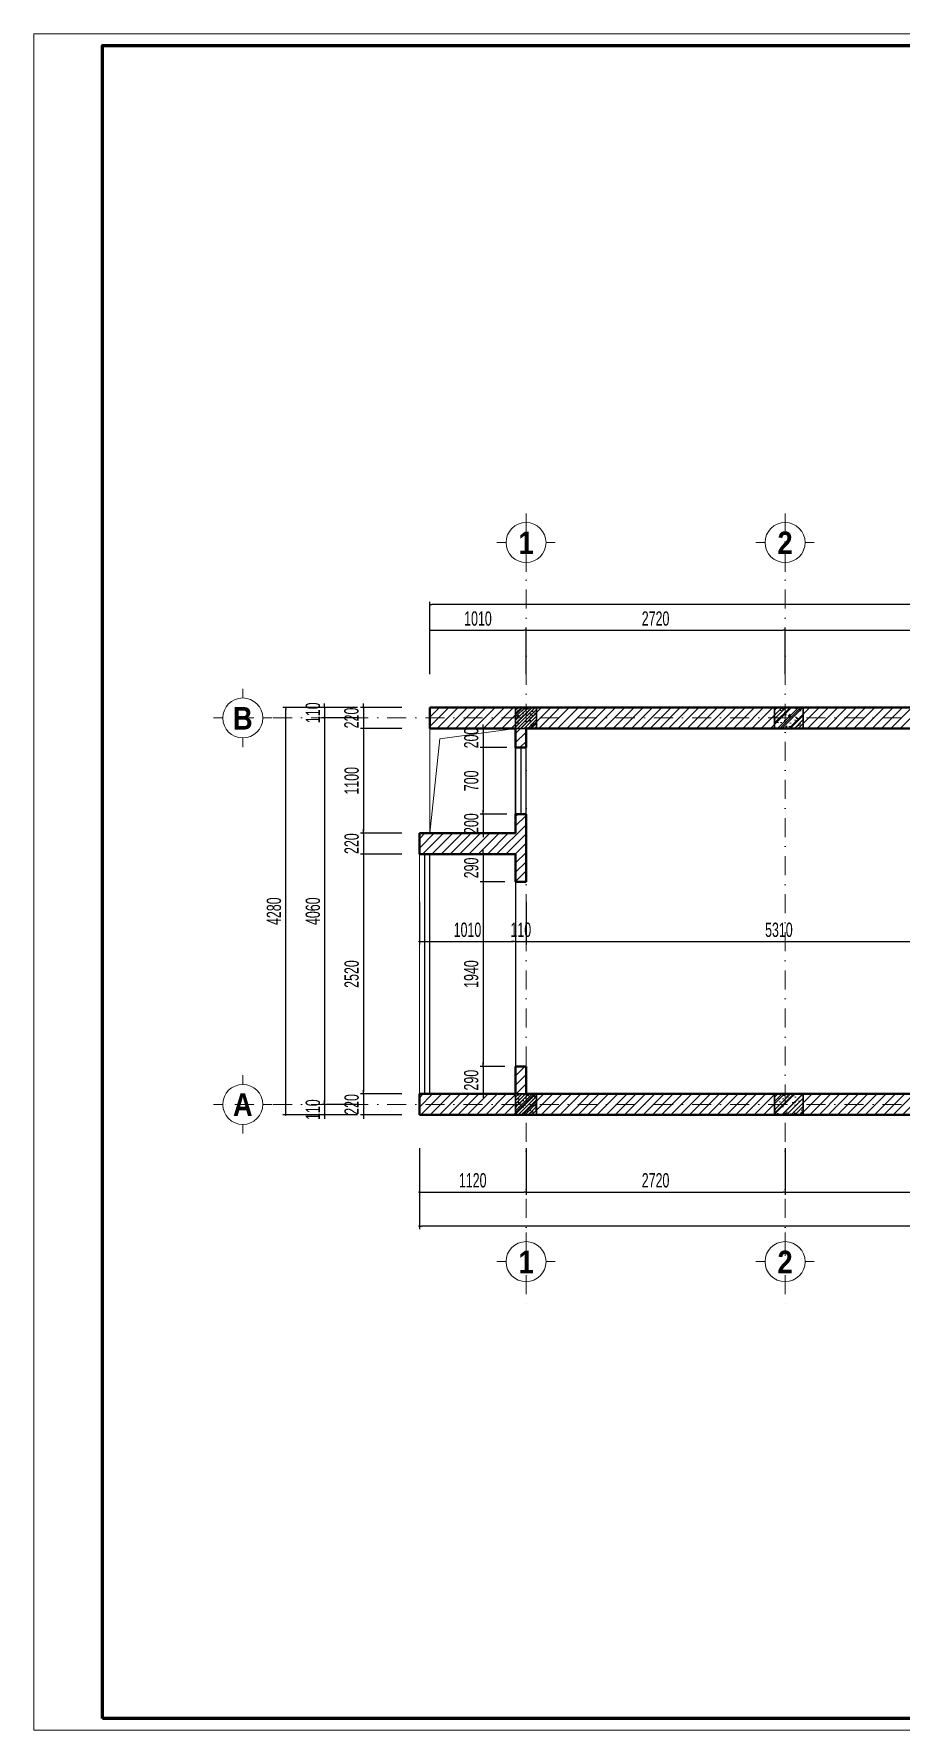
# Model space of a CAD drawing. Header units: millimetres. Extents: x 2565303 to 2664360, y -865723 to -262051.
# Drawn here: x 2630314 to 2639419, y -513649 to -495829 of the extents above; entities that cross this region are included whole.
import ezdxf
from ezdxf.enums import TextEntityAlignment as Align

# ---------------------------------------------------------------- set-up
doc = ezdxf.new("R2010")
doc.units = ezdxf.units.MM
doc.header["$LTSCALE"] = 10
doc.header["$MEASUREMENT"] = 0
doc.linetypes.add('DASHDOT', pattern=[1, 0.5, -0.25, 0, -0.25])
doc.layers.get('0').update_dxf_attribs({"linetype": 'CONTINUOUS'})
doc.layers.get('DEFPOINTS').update_dxf_attribs({"color": 10, "linetype": 'CONTINUOUS'})
for name, color, linetype in [('- Hach vl', 9, 'CONTINUOUS'), ('Khungten_LCDI', 7, 'CONTINUOUS'), ('M3', 3, 'CONTINUOUS')]:
    doc.layers.add(name, color=color, linetype=linetype)
for name, color, linetype, lineweight in [('- Nội Thất', 83, 'CONTINUOUS', 25), ('-thay1', 7, 'CONTINUOUS', 18), ('-Tường', 4, 'CONTINUOUS', 35), ('LC Dim', 8, 'CONTINUOUS', 13), ('LC Hatch', 252, 'CONTINUOUS', 5), ('LC ISO', 153, 'CONTINUOUS', 13), ('LC Net dam 1', 30, 'CONTINUOUS', 30), ('LC Net dam2', 6, 'CONTINUOUS', 40), ('LC Net manh', 250, 'CONTINUOUS', 5), ('LC Net truc', 134, 'DASHDOT', 5), ('LC Text1', 20, 'CONTINUOUS', 13)]:
    doc.layers.add(name, color=color, linetype=linetype, lineweight=lineweight)
doc.styles.add('HOATBIF', font='hoatbif.shx', dxfattribs={"width": 0.65})
doc.styles.add('Khungten', font='', dxfattribs={"width": 0.9, "height": 5000})
doc.styles.add('LC 1', font='')
doc.styles.add('Title', font='', dxfattribs={"width": 0.8})
doc.styles.get('Khungten').set_extended_font_data('.VnAvantH')
doc.styles.get('LC 1').set_extended_font_data('.VnAvantH', bold=True)
doc.styles.get('Title').set_extended_font_data('.VnBlackH')
doc.dimstyles.new('1-100 (1-60)', dxfattribs={"dimscale": 60, "dimtxt": 2.5, "dimasz": 0.35, "dimexe": 0.5, "dimexo": 0, "dimgap": 0.8, "dimtad": 1, "dimdec": 0, "dimzin": 0, "dimdsep": 46, "dimtxsty": 'HOATBIF', "dimblk1": 'DOT', "dimblk2": 'DOT', "dimsah": 1, "dimcen": -1, "dimdle": 1, "dimclrd": 256, "dimclre": 256, "dimclrt": 4, "dimadec": 3, "dimazin": 2, "dimtfac": 0.333333, "dimtdec": 0, "dimtix": 1, "dimtmove": 2, "dimatfit": 3, "dimldrblk": 'DOT', "dimfxl": 1, "dimtvp": 0.833333, "dimtolj": 1, "dimtzin": 0, "dimarcsym": 0})

# ---------------------------------------------------------------- blocks, each defined once
blk = doc.blocks.new('DOT')
at = {"layer": 'M3', "color": 0, "linetype": 'ByBlock'}
blk.add_line((-0.5, 0), (-1, 0), dxfattribs=at)
at = {"layer": 'M3', "color": 0, "linetype": 'ByBlock', "const_width": 0.5}
blk.add_lwpolyline([(-0.25, 0, 1), (0.25, 0, 1)], format="xyb", close=True, dxfattribs=at)
blk = doc.blocks.new('*D366')
at = {"layer": 'DEFPOINTS', "color": 0, "transparency": 16777216}
for p in [(2635481, -502095), (2634471, -502555), (2635481, -502555)]:
    blk.add_point(p, dxfattribs=at)
at = {"layer": 'LC Dim', "lineweight": -2, "transparency": 16777216}
for p, q in [((2634471, -502555), (2634471, -502065)), ((2634492, -502095), (2635460, -502095)), ((2635481, -502555), (2635481, -502065))]:
    blk.add_line(p, q, dxfattribs=at)
at = {"layer": 'LC Dim', "lineweight": -2, "transparency": 16777216, "xscale": 21, "yscale": 21, "zscale": 21, "rotation": 180}
blk.add_blockref('DOT', (2634471, -502095), dxfattribs=at)
at = {"layer": 'LC Dim', "lineweight": -2, "transparency": 16777216, "xscale": 21, "yscale": 21, "zscale": 21}
blk.add_blockref('DOT', (2635481, -502095), dxfattribs=at)
at = {"layer": 'LC Dim', "color": 4, "transparency": 16777216, "insert": (2634976, -501972), "char_height": 150, "attachment_point": 5, "style": 'HOATBIF'}
blk.add_mtext('\\A1;1010', dxfattribs=at)
blk = doc.blocks.new('*D367')
at = {"layer": 'DEFPOINTS', "color": 0, "transparency": 16777216}
for p in [(2638201, -502095), (2635481, -502555), (2638201, -502555)]:
    blk.add_point(p, dxfattribs=at)
at = {"layer": 'LC Dim', "lineweight": -2, "transparency": 16777216}
for p, q in [((2635481, -502555), (2635481, -502065)), ((2635502, -502095), (2638180, -502095)), ((2638201, -502555), (2638201, -502065))]:
    blk.add_line(p, q, dxfattribs=at)
at = {"layer": 'LC Dim', "lineweight": -2, "transparency": 16777216, "xscale": 21, "yscale": 21, "zscale": 21, "rotation": 180}
blk.add_blockref('DOT', (2635481, -502095), dxfattribs=at)
at = {"layer": 'LC Dim', "lineweight": -2, "transparency": 16777216, "xscale": 21, "yscale": 21, "zscale": 21}
blk.add_blockref('DOT', (2638201, -502095), dxfattribs=at)
at = {"layer": 'LC Dim', "color": 4, "transparency": 16777216, "insert": (2636841, -501972), "char_height": 150, "attachment_point": 5, "style": 'HOATBIF'}
blk.add_mtext('\\A1;2720', dxfattribs=at)
blk = doc.blocks.new('*D368')
at = {"layer": 'DEFPOINTS', "color": 0, "transparency": 16777216}
for p in [(2642401, -502095), (2638201, -502555), (2642401, -502555)]:
    blk.add_point(p, dxfattribs=at)
at = {"layer": 'LC Dim', "lineweight": -2, "transparency": 16777216}
for p, q in [((2638201, -502555), (2638201, -502065)), ((2638222, -502095), (2642380, -502095)), ((2642401, -502555), (2642401, -502065))]:
    blk.add_line(p, q, dxfattribs=at)
at = {"layer": 'LC Dim', "lineweight": -2, "transparency": 16777216, "xscale": 21, "yscale": 21, "zscale": 21, "rotation": 180}
blk.add_blockref('DOT', (2638201, -502095), dxfattribs=at)
at = {"layer": 'LC Dim', "lineweight": -2, "transparency": 16777216, "xscale": 21, "yscale": 21, "zscale": 21}
blk.add_blockref('DOT', (2642401, -502095), dxfattribs=at)
at = {"layer": 'LC Dim', "color": 4, "transparency": 16777216, "insert": (2640301, -501972), "char_height": 150, "attachment_point": 5, "style": 'HOATBIF'}
blk.add_mtext('\\A1;4200', dxfattribs=at)
blk = doc.blocks.new('*D372')
at = {"layer": 'DEFPOINTS', "color": 0, "transparency": 16777216}
for p in [(2634471, -501825), (2634471, -502555), (2649371, -502555)]:
    blk.add_point(p, dxfattribs=at)
at = {"layer": 'LC Dim', "lineweight": -2, "transparency": 16777216}
for p, q in [((2634471, -502555), (2634471, -501795)), ((2649371, -502555), (2649371, -501795)), ((2649350, -501825), (2634492, -501825))]:
    blk.add_line(p, q, dxfattribs=at)
at = {"layer": 'LC Dim', "lineweight": -2, "transparency": 16777216, "xscale": 21, "yscale": 21, "zscale": 21, "rotation": 180}
blk.add_blockref('DOT', (2634471, -501825), dxfattribs=at)
at = {"layer": 'LC Dim', "lineweight": -2, "transparency": 16777216, "xscale": 21, "yscale": 21, "zscale": 21}
blk.add_blockref('DOT', (2649371, -501825), dxfattribs=at)
at = {"layer": 'LC Dim', "color": 4, "transparency": 16777216, "insert": (2642291, -501702), "char_height": 150, "attachment_point": 5, "style": 'HOATBIF'}
blk.add_mtext('\\A1;14900', dxfattribs=at)
blk = doc.blocks.new('*D373')
at = {"layer": 'DEFPOINTS', "color": 0, "transparency": 16777216}
for p in [(2634361, -507537), (2635481, -507537), (2635481, -507997)]:
    blk.add_point(p, dxfattribs=at)
at = {"layer": 'LC Dim', "lineweight": -2, "transparency": 16777216}
for p, q in [((2634361, -507537), (2634361, -508027)), ((2635481, -507537), (2635481, -508027)), ((2634382, -507997), (2635460, -507997))]:
    blk.add_line(p, q, dxfattribs=at)
at = {"layer": 'LC Dim', "lineweight": -2, "transparency": 16777216, "xscale": 21, "yscale": 21, "zscale": 21, "rotation": 180}
blk.add_blockref('DOT', (2634361, -507997), dxfattribs=at)
at = {"layer": 'LC Dim', "lineweight": -2, "transparency": 16777216, "xscale": 21, "yscale": 21, "zscale": 21}
blk.add_blockref('DOT', (2635481, -507997), dxfattribs=at)
at = {"layer": 'LC Dim', "color": 4, "transparency": 16777216, "insert": (2634921, -507874), "char_height": 150, "attachment_point": 5, "style": 'HOATBIF'}
blk.add_mtext('\\A1;1120', dxfattribs=at)
blk = doc.blocks.new('*D374')
at = {"layer": 'DEFPOINTS', "color": 0, "transparency": 16777216}
for p in [(2635481, -507537), (2638201, -507537), (2638201, -507997)]:
    blk.add_point(p, dxfattribs=at)
at = {"layer": 'LC Dim', "lineweight": -2, "transparency": 16777216}
for p, q in [((2635481, -507537), (2635481, -508027)), ((2638201, -507537), (2638201, -508027)), ((2635502, -507997), (2638180, -507997))]:
    blk.add_line(p, q, dxfattribs=at)
at = {"layer": 'LC Dim', "lineweight": -2, "transparency": 16777216, "xscale": 21, "yscale": 21, "zscale": 21, "rotation": 180}
blk.add_blockref('DOT', (2635481, -507997), dxfattribs=at)
at = {"layer": 'LC Dim', "lineweight": -2, "transparency": 16777216, "xscale": 21, "yscale": 21, "zscale": 21}
blk.add_blockref('DOT', (2638201, -507997), dxfattribs=at)
at = {"layer": 'LC Dim', "color": 4, "transparency": 16777216, "insert": (2636841, -507874), "char_height": 150, "attachment_point": 5, "style": 'HOATBIF'}
blk.add_mtext('\\A1;2720', dxfattribs=at)
blk = doc.blocks.new('*D375')
at = {"layer": 'DEFPOINTS', "color": 0, "transparency": 16777216}
for p in [(2638201, -507537), (2642401, -507537), (2642401, -507997)]:
    blk.add_point(p, dxfattribs=at)
at = {"layer": 'LC Dim', "lineweight": -2, "transparency": 16777216}
for p, q in [((2638201, -507537), (2638201, -508027)), ((2642401, -507537), (2642401, -508027)), ((2638222, -507997), (2642380, -507997))]:
    blk.add_line(p, q, dxfattribs=at)
at = {"layer": 'LC Dim', "lineweight": -2, "transparency": 16777216, "xscale": 21, "yscale": 21, "zscale": 21, "rotation": 180}
blk.add_blockref('DOT', (2638201, -507997), dxfattribs=at)
at = {"layer": 'LC Dim', "lineweight": -2, "transparency": 16777216, "xscale": 21, "yscale": 21, "zscale": 21}
blk.add_blockref('DOT', (2642401, -507997), dxfattribs=at)
at = {"layer": 'LC Dim', "color": 4, "transparency": 16777216, "insert": (2640301, -507874), "char_height": 150, "attachment_point": 5, "style": 'HOATBIF'}
blk.add_mtext('\\A1;4200', dxfattribs=at)
blk = doc.blocks.new('*D379')
at = {"layer": 'DEFPOINTS', "color": 0, "transparency": 16777216}
for p in [(2634361, -507537), (2649371, -507537), (2634361, -508355)]:
    blk.add_point(p, dxfattribs=at)
at = {"layer": 'LC Dim', "lineweight": -2, "transparency": 16777216}
for p, q in [((2634361, -507537), (2634361, -508385)), ((2649371, -507537), (2649371, -508385)), ((2649350, -508355), (2634382, -508355))]:
    blk.add_line(p, q, dxfattribs=at)
at = {"layer": 'LC Dim', "lineweight": -2, "transparency": 16777216, "xscale": 21, "yscale": 21, "zscale": 21, "rotation": 180}
blk.add_blockref('DOT', (2634361, -508355), dxfattribs=at)
at = {"layer": 'LC Dim', "lineweight": -2, "transparency": 16777216, "xscale": 21, "yscale": 21, "zscale": 21}
blk.add_blockref('DOT', (2649371, -508355), dxfattribs=at)
at = {"layer": 'LC Dim', "color": 4, "transparency": 16777216, "insert": (2642291, -508226), "char_height": 150, "attachment_point": 5, "style": 'HOATBIF'}
blk.add_mtext('\\A1;15010', dxfattribs=at)
blk = doc.blocks.new('*D380')
at = {"layer": 'DEFPOINTS', "color": 0, "transparency": 16777216}
for p in [(2633366, -503016), (2633711, -502906), (2633711, -503016)]:
    blk.add_point(p, dxfattribs=at)
at = {"layer": 'LC Dim', "lineweight": -2, "transparency": 16777216}
for p, q in [((2633366, -502885), (2633366, -502864)), ((2633711, -502906), (2633336, -502906)), ((2633711, -503016), (2633336, -503016)), ((2633366, -502906), (2633366, -503016)), ((2633366, -503037), (2633366, -503058))]:
    blk.add_line(p, q, dxfattribs=at)
at = {"layer": 'LC Dim', "lineweight": -2, "transparency": 16777216, "xscale": 21, "yscale": 21, "zscale": 21}
for p, rotation in [((2633366, -502906), 270), ((2633366, -503016), 90)]:
    blk.add_blockref('DOT', p, dxfattribs=dict(at, rotation=rotation))
at = {"layer": 'LC Dim', "color": 4, "transparency": 16777216, "insert": (2633243, -502961), "char_height": 150, "attachment_point": 5, "rotation": 90, "style": 'HOATBIF'}
blk.add_mtext('\\A1;110', dxfattribs=at)
blk = doc.blocks.new('*D381')
at = {"layer": 'DEFPOINTS', "color": 0, "transparency": 16777216}
for p in [(2633711, -503016), (2633366, -507076), (2633711, -507076)]:
    blk.add_point(p, dxfattribs=at)
at = {"layer": 'LC Dim', "lineweight": -2, "transparency": 16777216}
for p, q in [((2633711, -503016), (2633336, -503016)), ((2633366, -503037), (2633366, -507055)), ((2633711, -507076), (2633336, -507076))]:
    blk.add_line(p, q, dxfattribs=at)
at = {"layer": 'LC Dim', "lineweight": -2, "transparency": 16777216, "xscale": 21, "yscale": 21, "zscale": 21}
for p, rotation in [((2633366, -503016), 90), ((2633366, -507076), 270)]:
    blk.add_blockref('DOT', p, dxfattribs=dict(at, rotation=rotation))
at = {"layer": 'LC Dim', "color": 4, "transparency": 16777216, "insert": (2633243, -505046), "char_height": 150, "attachment_point": 5, "rotation": 90, "style": 'HOATBIF'}
blk.add_mtext('\\A1;4060', dxfattribs=at)
blk = doc.blocks.new('*D382')
at = {"layer": 'DEFPOINTS', "color": 0, "transparency": 16777216}
for p in [(2633711, -507076), (2633366, -507186), (2633711, -507186)]:
    blk.add_point(p, dxfattribs=at)
at = {"layer": 'LC Dim', "lineweight": -2, "transparency": 16777216}
for p, q in [((2633711, -507076), (2633336, -507076)), ((2633366, -507055), (2633366, -507034)), ((2633366, -507076), (2633366, -507186)), ((2633711, -507186), (2633336, -507186)), ((2633366, -507207), (2633366, -507228))]:
    blk.add_line(p, q, dxfattribs=at)
at = {"layer": 'LC Dim', "lineweight": -2, "transparency": 16777216, "xscale": 21, "yscale": 21, "zscale": 21}
for p, rotation in [((2633366, -507076), 270), ((2633366, -507186), 90)]:
    blk.add_blockref('DOT', p, dxfattribs=dict(at, rotation=rotation))
at = {"layer": 'LC Dim', "color": 4, "transparency": 16777216, "insert": (2633243, -507131), "char_height": 150, "attachment_point": 5, "rotation": 90, "style": 'HOATBIF'}
blk.add_mtext('\\A1;110', dxfattribs=at)
blk = doc.blocks.new('*D383')
at = {"layer": 'DEFPOINTS', "color": 0, "transparency": 16777216}
for p in [(2632957, -502906), (2633711, -502906), (2633711, -507186)]:
    blk.add_point(p, dxfattribs=at)
at = {"layer": 'LC Dim', "lineweight": -2, "transparency": 16777216}
for p, q in [((2633711, -502906), (2632927, -502906)), ((2632957, -507165), (2632957, -502927)), ((2633711, -507186), (2632927, -507186))]:
    blk.add_line(p, q, dxfattribs=at)
at = {"layer": 'LC Dim', "lineweight": -2, "transparency": 16777216, "xscale": 21, "yscale": 21, "zscale": 21}
for p, rotation in [((2632957, -502906), 90), ((2632957, -507186), 270)]:
    blk.add_blockref('DOT', p, dxfattribs=dict(at, rotation=rotation))
at = {"layer": 'LC Dim', "color": 4, "transparency": 16777216, "insert": (2632834, -505046), "char_height": 150, "attachment_point": 5, "rotation": 90, "style": 'HOATBIF'}
blk.add_mtext('\\A1;4280', dxfattribs=at)
blk = doc.blocks.new('lcdi fix')
at = {"layer": 'DEFPOINTS', "lineweight": 0}
blk.add_lwpolyline([(-1200, -14850), (-1200, 14850), (40800, 14850), (40800, -14850)], close=True, dxfattribs=at)
at = {"layer": 'Khungten_LCDI', "color": 5, "lineweight": 60}
blk.add_lwpolyline([(0, -14650), (0, 14650), (40600, 14650), (40600, -14650)], close=True, dxfattribs=at)
at = {"color": 7, "style": 'Khungten', "width": 0.8}
for tag, p in [('REVISION', (39499, -10746)), ('NGAYHT', (39546, -11609))]:
    blk.add_attdef(tag, text='', height=200, dxfattribs=at).set_placement(p, align=Align.CENTER)
at = {"layer": 'LC Text1', "style": 'Title', "width": 1.485915}
for tag, p, p2 in [('TENBANVE1', (36913, -8886), (40339, -8886)), ('TENBANVE2', (36913, -9562), (40339, -9562))]:
    blk.add_attdef(tag, text='', height=250, dxfattribs=at).set_placement(p, p2, align=Align.FIT)
at = {"layer": 'LC Text1', "style": 'Title', "width": 0.7}
blk.add_attdef('SOBANVE', text='', height=250, dxfattribs=at).set_placement((39562, -13896), align=Align.CENTER)
blk = doc.blocks.new('gfs')
at = {"layer": '- Hach vl', "ltscale": 0.2}
h = blk.add_hatch(dxfattribs=at)
h.set_pattern_fill('ANSI31', color=256, scale=200, style=0)
h.set_pattern_definition([(45, (3894016.553, -231657.651), (-17.67766953, 17.67766953), [])])
h.paths.add_polyline_path([(2119996, -313176), (2119887, -313176), (2119887, -313286), (2119996, -313286)])
h.paths.add_polyline_path([(2119887, -313176), (2119777, -313176), (2119777, -313286), (2119887, -313286)])
h.paths.add_polyline_path([(2119887, -313066), (2119777, -313066), (2119777, -313176), (2119887, -313176)])
h.paths.add_polyline_path([(2119996, -313066), (2119887, -313066), (2119887, -313176), (2119996, -313176)])
h = blk.add_hatch(dxfattribs=at)
h.set_pattern_fill('AR-CONC', color=256, scale=20, style=0)
h.set_pattern_definition([(50, (3894016.55, -231657.65), (143.4520365, -12.550427), [15, -165]), (355, (3894016.55, -231657.65), (-27.750267, 150.438427), [12, -132]), (100.4514, (3894028.51, -231658.7), (115.701876, 137.887908), [12.748038, -140.228422]), (46.1842, (3894016.55, -231617.65), (213.44821, -33.103803), [22.5, -247.5]), (96.6356, (3894034.34, -231620.4), (186.93254, 194.823574), [19.122058, -210.3426]), (351.1842, (3894016.55, -231617.65), (186.93239, 194.82372), [18, -198]), (21, (3894036.55, -231627.65), (119.3814104, -80.523778), [15, -165]), (326, (3894036.55, -231627.65), (48.663066, 145.030009), [12, -132]), (71.4514, (3894046.5, -231634.36), (168.044526, 64.506099), [12.748038, -140.228422]), (37.5, (3894016.553, -231657.65), (2.431971, 66.5787708), [0, -130.4, 0, -134, 0, -132.5]), (7.5, (3894016.55, -231657.65), (52.6139075, 78.8823424), [0, -76.4, 0, -127.4, 0, -50.5]), (327.5, (3893971.953, -231657.65), (106.7644872, -4.5109743), [0, -50, 0, -156, 0, -207]), (317.5, (3893951.95, -231657.65), (116.637234, 20.0209965), [0, -65, 0, -103.6, 0, -147])])
h.paths.add_polyline_path([(2119996, -313176), (2119887, -313176), (2119887, -313286), (2119996, -313286)])
h.paths.add_polyline_path([(2119887, -313176), (2119777, -313176), (2119777, -313286), (2119887, -313286)])
h.paths.add_polyline_path([(2119887, -313066), (2119777, -313066), (2119777, -313176), (2119887, -313176)])
h.paths.add_polyline_path([(2119996, -313066), (2119887, -313066), (2119887, -313176), (2119996, -313176)])
at = {"layer": 'LC Net dam 1'}
blk.add_lwpolyline([(2119777, -313066), (2119997, -313066), (2119997, -313286), (2119777, -313286)], close=True, dxfattribs=at)
blk = doc.blocks.new('c22x30')
at = {"layer": 'LC Hatch'}
h = blk.add_hatch(dxfattribs=at)
h.set_pattern_fill('BTCT', color=256, scale=25)
h.set_pattern_definition([(50, (-619188.45, -138015.9), (179.315046, -15.688034), [18.75, -206.25]), (355, (-619188.45, -138015.9), (-34.687833, 188.048033), [15, -165]), (100.4514, (-619173.5, -138017.21), (144.627345, 172.359886), [15.93505, -175.28553]), (46.1842, (-619188.45, -137965.9), (266.81026, -41.37975), [28.125, -309.375]), (96.6356, (-619166.22, -137969.35), (233.66568, 243.52947), [23.90257, -262.92825]), (351.1842, (-619188.45, -137965.9), (233.66549, 243.52965), [22.5, -247.5]), (21, (-619163.45, -137978.4), (149.226763, -100.654723), [18.75, -206.25]), (326, (-619163.45, -137978.4), (60.828833, 181.28751), [15, -165]), (71.4514, (-619151.02, -137986.79), (210.055657, 80.632624), [15.93505, -175.28553]), (37.5, (-619188.45, -138015.9), (3.039964, 83.2234635), [0, -163, 0, -167.5, 0, -165.625]), (7.5, (-619188.45, -138015.9), (65.767384, 98.602928), [0, -95.5, 0, -159.25, 0, -63.125]), (327.5, (-619244.2, -138015.9), (133.455609, -5.638718), [0, -62.5, 0, -195, 0, -258.75]), (317.5, (-619269.2, -138015.9), (145.796542, 25.026246), [0, -81.25, 0, -129.5, 0, -183.75]), (45, (-619188.45, -138015.9), (-66.291261, 66.291261), []), (45, (-619144.26, -138015.9), (-66.291261, 66.291261), [])])
h.paths.add_polyline_path([(0, 0), (0, -220), (300, -220), (300, 0)])
at = {"layer": 'LC Net dam 1'}
blk.add_lwpolyline([(0, 0), (300, 0), (300, -220), (0, -220)], close=True, dxfattribs=at)
blk = doc.blocks.new('he cot')
at = {"layer": '-Tường'}
for p in [(551956, -92941), (565736, -92941), (551956, -97001), (565736, -97001)]:
    blk.add_blockref('gfs', p, dxfattribs=at)
at = {"layer": 'LC Net dam 1'}
for p in [(2674453, -406007), (2678573, -406007), (2681173, -406007), (2674453, -410067), (2678573, -410067), (2681173, -410067)]:
    blk.add_blockref('c22x30', p, dxfattribs=at)
blk = doc.blocks.new('*D442')
at = {"layer": 'DEFPOINTS', "color": 0, "transparency": 16777216}
for p in [(2634177, -502906), (2633773, -503126), (2634177, -503126)]:
    blk.add_point(p, dxfattribs=at)
at = {"layer": 'LC Dim', "lineweight": -2, "transparency": 16777216}
for p, q in [((2633773, -502885), (2633773, -502864)), ((2634177, -502906), (2633743, -502906)), ((2633773, -502906), (2633773, -503126)), ((2634177, -503126), (2633743, -503126)), ((2633773, -503147), (2633773, -503168))]:
    blk.add_line(p, q, dxfattribs=at)
at = {"layer": 'LC Dim', "lineweight": -2, "transparency": 16777216, "xscale": 21, "yscale": 21, "zscale": 21}
for p, rotation in [((2633773, -502906), 270), ((2633773, -503126), 90)]:
    blk.add_blockref('DOT', p, dxfattribs=dict(at, rotation=rotation))
at = {"layer": 'LC Dim', "color": 4, "transparency": 16777216, "insert": (2633648, -503016), "char_height": 150, "attachment_point": 5, "rotation": 90, "style": 'HOATBIF'}
blk.add_mtext('\\A1;220', dxfattribs=at)
blk = doc.blocks.new('*D443')
at = {"layer": 'DEFPOINTS', "color": 0, "transparency": 16777216}
for p in [(2634177, -503126), (2633773, -504226), (2634177, -504226)]:
    blk.add_point(p, dxfattribs=at)
at = {"layer": 'LC Dim', "lineweight": -2, "transparency": 16777216}
for p, q in [((2634177, -503126), (2633743, -503126)), ((2633773, -503147), (2633773, -504205)), ((2634177, -504226), (2633743, -504226))]:
    blk.add_line(p, q, dxfattribs=at)
at = {"layer": 'LC Dim', "lineweight": -2, "transparency": 16777216, "xscale": 21, "yscale": 21, "zscale": 21}
for p, rotation in [((2633773, -503126), 90), ((2633773, -504226), 270)]:
    blk.add_blockref('DOT', p, dxfattribs=dict(at, rotation=rotation))
at = {"layer": 'LC Dim', "color": 4, "transparency": 16777216, "insert": (2633650, -503676), "char_height": 150, "attachment_point": 5, "rotation": 90, "style": 'HOATBIF'}
blk.add_mtext('\\A1;1100', dxfattribs=at)
blk = doc.blocks.new('*D444')
at = {"layer": 'DEFPOINTS', "color": 0, "transparency": 16777216}
for p in [(2634177, -504226), (2633773, -504446), (2634177, -504446)]:
    blk.add_point(p, dxfattribs=at)
at = {"layer": 'LC Dim', "lineweight": -2, "transparency": 16777216}
for p, q in [((2634177, -504226), (2633743, -504226)), ((2633773, -504205), (2633773, -504184)), ((2633773, -504226), (2633773, -504446)), ((2634177, -504446), (2633743, -504446)), ((2633773, -504467), (2633773, -504488))]:
    blk.add_line(p, q, dxfattribs=at)
at = {"layer": 'LC Dim', "lineweight": -2, "transparency": 16777216, "xscale": 21, "yscale": 21, "zscale": 21}
for p, rotation in [((2633773, -504226), 270), ((2633773, -504446), 90)]:
    blk.add_blockref('DOT', p, dxfattribs=dict(at, rotation=rotation))
at = {"layer": 'LC Dim', "color": 4, "transparency": 16777216, "insert": (2633650, -504336), "char_height": 150, "attachment_point": 5, "rotation": 90, "style": 'HOATBIF'}
blk.add_mtext('\\A1;220', dxfattribs=at)
blk = doc.blocks.new('*D445')
at = {"layer": 'DEFPOINTS', "color": 0, "transparency": 16777216}
for p in [(2634177, -504446), (2633773, -506966), (2634177, -506966)]:
    blk.add_point(p, dxfattribs=at)
at = {"layer": 'LC Dim', "lineweight": -2, "transparency": 16777216}
for p, q in [((2634177, -504446), (2633743, -504446)), ((2633773, -504467), (2633773, -506945)), ((2634177, -506966), (2633743, -506966))]:
    blk.add_line(p, q, dxfattribs=at)
at = {"layer": 'LC Dim', "lineweight": -2, "transparency": 16777216, "xscale": 21, "yscale": 21, "zscale": 21}
for p, rotation in [((2633773, -504446), 90), ((2633773, -506966), 270)]:
    blk.add_blockref('DOT', p, dxfattribs=dict(at, rotation=rotation))
at = {"layer": 'LC Dim', "color": 4, "transparency": 16777216, "insert": (2633650, -505706), "char_height": 150, "attachment_point": 5, "rotation": 90, "style": 'HOATBIF'}
blk.add_mtext('\\A1;2520', dxfattribs=at)
blk = doc.blocks.new('*D446')
at = {"layer": 'DEFPOINTS', "color": 0, "transparency": 16777216}
for p in [(2634177, -506966), (2633773, -507186), (2634177, -507186)]:
    blk.add_point(p, dxfattribs=at)
at = {"layer": 'LC Dim', "lineweight": -2, "transparency": 16777216}
for p, q in [((2634177, -506966), (2633743, -506966)), ((2633773, -506945), (2633773, -506924)), ((2633773, -506966), (2633773, -507186)), ((2634177, -507186), (2633743, -507186)), ((2633773, -507207), (2633773, -507228))]:
    blk.add_line(p, q, dxfattribs=at)
at = {"layer": 'LC Dim', "lineweight": -2, "transparency": 16777216, "xscale": 21, "yscale": 21, "zscale": 21}
for p, rotation in [((2633773, -506966), 270), ((2633773, -507186), 90)]:
    blk.add_blockref('DOT', p, dxfattribs=dict(at, rotation=rotation))
at = {"layer": 'LC Dim', "color": 4, "transparency": 16777216, "insert": (2633650, -507076), "char_height": 150, "attachment_point": 5, "rotation": 90, "style": 'HOATBIF'}
blk.add_mtext('\\A1;220', dxfattribs=at)
blk = doc.blocks.new('*D420')
at = {"layer": 'DEFPOINTS', "color": 0, "transparency": 16777216}
for p in [(2635281, -503126), (2635029, -503326), (2635281, -503326)]:
    blk.add_point(p, dxfattribs=at)
at = {"layer": 'LC Dim', "lineweight": -2, "transparency": 16777216}
for p, q in [((2635281, -503126), (2634999, -503126)), ((2635029, -503105), (2635029, -503084)), ((2635029, -503126), (2635029, -503326)), ((2635281, -503326), (2634999, -503326)), ((2635029, -503347), (2635029, -503368))]:
    blk.add_line(p, q, dxfattribs=at)
at = {"layer": 'LC Dim', "lineweight": -2, "transparency": 16777216, "xscale": 21, "yscale": 21, "zscale": 21}
for p, rotation in [((2635029, -503126), 270), ((2635029, -503326), 90)]:
    blk.add_blockref('DOT', p, dxfattribs=dict(at, rotation=rotation))
at = {"layer": 'LC Dim', "color": 4, "transparency": 16777216, "insert": (2634906, -503226), "char_height": 150, "attachment_point": 5, "rotation": 90, "style": 'HOATBIF'}
blk.add_mtext('\\A1;200', dxfattribs=at)
blk = doc.blocks.new('*D421')
at = {"layer": 'DEFPOINTS', "color": 0, "transparency": 16777216}
for p in [(2635281, -503326), (2635029, -504026), (2635281, -504026)]:
    blk.add_point(p, dxfattribs=at)
at = {"layer": 'LC Dim', "lineweight": -2, "transparency": 16777216}
for p, q in [((2635281, -503326), (2634999, -503326)), ((2635029, -503347), (2635029, -504005)), ((2635281, -504026), (2634999, -504026))]:
    blk.add_line(p, q, dxfattribs=at)
at = {"layer": 'LC Dim', "lineweight": -2, "transparency": 16777216, "xscale": 21, "yscale": 21, "zscale": 21}
for p, rotation in [((2635029, -503326), 90), ((2635029, -504026), 270)]:
    blk.add_blockref('DOT', p, dxfattribs=dict(at, rotation=rotation))
at = {"layer": 'LC Dim', "color": 4, "transparency": 16777216, "insert": (2634906, -503676), "char_height": 150, "attachment_point": 5, "rotation": 90, "style": 'HOATBIF'}
blk.add_mtext('\\A1;700', dxfattribs=at)
blk = doc.blocks.new('*D422')
at = {"layer": 'DEFPOINTS', "color": 0, "transparency": 16777216}
for p in [(2635281, -504026), (2635029, -504226), (2635281, -504226)]:
    blk.add_point(p, dxfattribs=at)
at = {"layer": 'LC Dim', "lineweight": -2, "transparency": 16777216}
for p, q in [((2635281, -504026), (2634999, -504026)), ((2635029, -504005), (2635029, -503984)), ((2635029, -504026), (2635029, -504226)), ((2635281, -504226), (2634999, -504226)), ((2635029, -504247), (2635029, -504268))]:
    blk.add_line(p, q, dxfattribs=at)
at = {"layer": 'LC Dim', "lineweight": -2, "transparency": 16777216, "xscale": 21, "yscale": 21, "zscale": 21}
for p, rotation in [((2635029, -504026), 270), ((2635029, -504226), 90)]:
    blk.add_blockref('DOT', p, dxfattribs=dict(at, rotation=rotation))
at = {"layer": 'LC Dim', "color": 4, "transparency": 16777216, "insert": (2634906, -504126), "char_height": 150, "attachment_point": 5, "rotation": 90, "style": 'HOATBIF'}
blk.add_mtext('\\A1;200', dxfattribs=at)
blk = doc.blocks.new('*D423')
at = {"layer": 'DEFPOINTS', "color": 0, "transparency": 16777216}
for p in [(2635258, -504446), (2635029, -504736), (2635258, -504736)]:
    blk.add_point(p, dxfattribs=at)
at = {"layer": 'LC Dim', "lineweight": -2, "transparency": 16777216}
for p, q in [((2635258, -504446), (2634999, -504446)), ((2635029, -504425), (2635029, -504404)), ((2635029, -504446), (2635029, -504736)), ((2635258, -504736), (2634999, -504736)), ((2635029, -504757), (2635029, -504778))]:
    blk.add_line(p, q, dxfattribs=at)
at = {"layer": 'LC Dim', "lineweight": -2, "transparency": 16777216, "xscale": 21, "yscale": 21, "zscale": 21}
for p, rotation in [((2635029, -504446), 270), ((2635029, -504736), 90)]:
    blk.add_blockref('DOT', p, dxfattribs=dict(at, rotation=rotation))
at = {"layer": 'LC Dim', "color": 4, "transparency": 16777216, "insert": (2634906, -504591), "char_height": 150, "attachment_point": 5, "rotation": 90, "style": 'HOATBIF'}
blk.add_mtext('\\A1;290', dxfattribs=at)
blk = doc.blocks.new('*D424')
at = {"layer": 'DEFPOINTS', "color": 0, "transparency": 16777216}
for p in [(2635258, -504736), (2635029, -506676), (2635258, -506676)]:
    blk.add_point(p, dxfattribs=at)
at = {"layer": 'LC Dim', "lineweight": -2, "transparency": 16777216}
for p, q in [((2635258, -504736), (2634999, -504736)), ((2635029, -504757), (2635029, -506655)), ((2635258, -506676), (2634999, -506676))]:
    blk.add_line(p, q, dxfattribs=at)
at = {"layer": 'LC Dim', "lineweight": -2, "transparency": 16777216, "xscale": 21, "yscale": 21, "zscale": 21}
for p, rotation in [((2635029, -504736), 90), ((2635029, -506676), 270)]:
    blk.add_blockref('DOT', p, dxfattribs=dict(at, rotation=rotation))
at = {"layer": 'LC Dim', "color": 4, "transparency": 16777216, "insert": (2634906, -505706), "char_height": 150, "attachment_point": 5, "rotation": 90, "style": 'HOATBIF'}
blk.add_mtext('\\A1;1940', dxfattribs=at)
blk = doc.blocks.new('*D425')
at = {"layer": 'DEFPOINTS', "color": 0, "transparency": 16777216}
for p in [(2635258, -506676), (2635029, -506966), (2635258, -506966)]:
    blk.add_point(p, dxfattribs=at)
at = {"layer": 'LC Dim', "lineweight": -2, "transparency": 16777216}
for p, q in [((2635258, -506676), (2634999, -506676)), ((2635029, -506655), (2635029, -506634)), ((2635029, -506676), (2635029, -506966)), ((2635258, -506966), (2634999, -506966)), ((2635029, -506987), (2635029, -507008))]:
    blk.add_line(p, q, dxfattribs=at)
at = {"layer": 'LC Dim', "lineweight": -2, "transparency": 16777216, "xscale": 21, "yscale": 21, "zscale": 21}
for p, rotation in [((2635029, -506676), 270), ((2635029, -506966), 90)]:
    blk.add_blockref('DOT', p, dxfattribs=dict(at, rotation=rotation))
at = {"layer": 'LC Dim', "color": 4, "transparency": 16777216, "insert": (2634906, -506821), "char_height": 150, "attachment_point": 5, "rotation": 90, "style": 'HOATBIF'}
blk.add_mtext('\\A1;290', dxfattribs=at)
blk = doc.blocks.new('TTRUC')
at = {"layer": 'LC ISO'}
for p, q in [((0, 6.95), (0, 10.13)), ((-6.95, 0), (-10.13, 0)), ((6.95, 0), (10.13, 0)), ((0, -6.95), (0, -10.13))]:
    blk.add_line(p, q, dxfattribs=at)
at = {"layer": 'LC Net manh'}
blk.add_circle((0, 0), 6.95, dxfattribs=at)
blk = doc.blocks.new('*D584')
at = {"layer": 'DEFPOINTS', "color": 0, "transparency": 16777216}
for p in [(2634361, -504948), (2635371, -504948), (2635371, -505365)]:
    blk.add_point(p, dxfattribs=at)
at = {"layer": 'LC Dim', "lineweight": -2, "transparency": 16777216}
for p, q in [((2634361, -504948), (2634361, -505395)), ((2635371, -504948), (2635371, -505395)), ((2634382, -505365), (2635350, -505365))]:
    blk.add_line(p, q, dxfattribs=at)
at = {"layer": 'LC Dim', "lineweight": -2, "transparency": 16777216, "xscale": 21, "yscale": 21, "zscale": 21, "rotation": 180}
blk.add_blockref('DOT', (2634361, -505365), dxfattribs=at)
at = {"layer": 'LC Dim', "lineweight": -2, "transparency": 16777216, "xscale": 21, "yscale": 21, "zscale": 21}
blk.add_blockref('DOT', (2635371, -505365), dxfattribs=at)
at = {"layer": 'LC Dim', "color": 4, "transparency": 16777216, "insert": (2634866, -505242), "char_height": 150, "attachment_point": 5, "style": 'HOATBIF'}
blk.add_mtext('\\A1;1010', dxfattribs=at)
blk = doc.blocks.new('*D585')
at = {"layer": 'DEFPOINTS', "color": 0, "transparency": 16777216}
for p in [(2635371, -504948), (2635481, -504948), (2635481, -505365)]:
    blk.add_point(p, dxfattribs=at)
at = {"layer": 'LC Dim', "lineweight": -2, "transparency": 16777216}
for p, q in [((2635371, -504948), (2635371, -505395)), ((2635481, -504948), (2635481, -505395)), ((2635350, -505365), (2635329, -505365)), ((2635371, -505365), (2635481, -505365)), ((2635502, -505365), (2635523, -505365))]:
    blk.add_line(p, q, dxfattribs=at)
at = {"layer": 'LC Dim', "lineweight": -2, "transparency": 16777216, "xscale": 21, "yscale": 21, "zscale": 21}
blk.add_blockref('DOT', (2635371, -505365), dxfattribs=at)
at = {"layer": 'LC Dim', "lineweight": -2, "transparency": 16777216, "xscale": 21, "yscale": 21, "zscale": 21, "rotation": 180}
blk.add_blockref('DOT', (2635481, -505365), dxfattribs=at)
at = {"layer": 'LC Dim', "color": 4, "transparency": 16777216, "insert": (2635426, -505242), "char_height": 150, "attachment_point": 5, "style": 'HOATBIF'}
blk.add_mtext('\\A1;110', dxfattribs=at)
blk = doc.blocks.new('*D586')
at = {"layer": 'DEFPOINTS', "color": 0, "transparency": 16777216}
for p in [(2635481, -504948), (2640791, -504948), (2640791, -505365)]:
    blk.add_point(p, dxfattribs=at)
at = {"layer": 'LC Dim', "lineweight": -2, "transparency": 16777216}
for p, q in [((2635481, -504948), (2635481, -505395)), ((2640791, -504948), (2640791, -505395)), ((2635502, -505365), (2640770, -505365))]:
    blk.add_line(p, q, dxfattribs=at)
at = {"layer": 'LC Dim', "lineweight": -2, "transparency": 16777216, "xscale": 21, "yscale": 21, "zscale": 21, "rotation": 180}
blk.add_blockref('DOT', (2635481, -505365), dxfattribs=at)
at = {"layer": 'LC Dim', "lineweight": -2, "transparency": 16777216, "xscale": 21, "yscale": 21, "zscale": 21}
blk.add_blockref('DOT', (2640791, -505365), dxfattribs=at)
at = {"layer": 'LC Dim', "color": 4, "transparency": 16777216, "insert": (2638136, -505242), "char_height": 150, "attachment_point": 5, "style": 'HOATBIF'}
blk.add_mtext('\\A1;5310', dxfattribs=at)

msp = doc.modelspace()

# ---------------------------------------------------------------- hatches: boundary and pattern name
at = {"layer": 'LC Hatch', "ltscale": 0.3}
h = msp.add_hatch(dxfattribs=at)
h.set_pattern_fill('ANSI31', color=256, scale=550, style=0)
h.set_pattern_definition([(45, (678.3, -71811.03), (-48.6135912, 48.6135912), [])])
h.paths.add_polyline_path([(2635481, -504026), (2635371, -504026), (2635371, -504226), (2634361, -504226), (2634361, -504446), (2635371, -504446), (2635371, -504736), (2635481, -504736)])
h.paths.add_polyline_path([(2642401, -503276), (2642101, -503276), (2642101, -503126), (2642046, -503126), (2642046, -503331), (2642401, -503331)], flags=17)
h.paths.add_polyline_path([(2649371, -502906), (2634471, -502906), (2634471, -503126), (2635371, -503126), (2635371, -503326), (2635481, -503326), (2635481, -503126), (2640791, -503126), (2640791, -506036), (2640901, -506036), (2640901, -505886), (2641541, -505886), (2641541, -505776), (2640901, -505776), (2640901, -503126), (2642401, -503126), (2642401, -505776), (2642291, -505776), (2642291, -505886), (2642511, -505886), (2642511, -503126), (2644811, -503126), (2644811, -506036), (2644921, -506036), (2644921, -503126), (2649261, -503126), (2649261, -504346), (2649371, -504346)])
h.paths.add_polyline_path([(2649371, -505746), (2649261, -505746), (2649261, -506966), (2635481, -506966), (2635481, -506676), (2635371, -506676), (2635371, -506966), (2634361, -506966), (2634361, -507186), (2649371, -507186)])

# ---------------------------------------------------------------- linework, layer by layer
at = {"layer": '- Nội Thất'}
for p, q in [((2634416, -504446), (2634416, -506966)), ((2634466, -504446), (2634466, -506966)), ((2635371, -504736), (2635371, -506676))]:
    msp.add_line(p, q, dxfattribs=at)
for points in [[(2635371, -503326), (2635426, -503326), (2635426, -504026), (2635371, -504026)], [(2635481, -503326), (2635371, -503326), (2635371, -504026), (2635481, -504026)]]:
    msp.add_lwpolyline(points, close=True, dxfattribs=at)
at = {"layer": '-thay1'}
for p, q in [((2634471, -504226), (2634471, -503126)), ((2634471, -504226), (2634577.4, -503235.9)), ((2634577.4, -503235.9), (2635371, -503126)), ((2634361, -504446), (2634361, -506966))]:
    msp.add_line(p, q, dxfattribs=at)
at = {"layer": 'LC Net dam2'}
for p, q in [((2649371, -502906), (2634471, -502906)), ((2634471, -502906), (2634471, -503126)), ((2635371, -503126), (2634471, -503126)), ((2635371, -503126), (2635371, -503326)), ((2635481, -503126), (2635481, -503326)), ((2640791, -503126), (2635481, -503126)), ((2635481, -503326), (2635371, -503326)), ((2635481, -504026), (2635371, -504026)), ((2635371, -504026), (2635371, -504226)), ((2635481, -504026), (2635481, -504736)), ((2635371, -504226), (2634361, -504226)), ((2634361, -504226), (2634361, -504446)), ((2635371, -504446), (2634361, -504446)), ((2635371, -504446), (2635371, -504736)), ((2635481, -504736), (2635371, -504736)), ((2635371, -506676), (2635371, -506966)), ((2635481, -506676), (2635371, -506676)), ((2635481, -506676), (2635481, -506966)), ((2635481, -506966), (2635481, -506676)), ((2634361, -506966), (2635371, -506966)), ((2634361, -506966), (2634361, -507186)), ((2635481, -506966), (2649261, -506966)), ((2634361, -507186), (2649371, -507186))]:
    msp.add_line(p, q, dxfattribs=at)
at = {"layer": 'LC Net truc', "ltscale": 40}
for p, q in [((2635481, -500866.3), (2635481, -509192.1)), ((2638201, -500866.3), (2638201, -509192.1)), ((2651828.1, -503016), (2632250, -503016)), ((2651828.1, -507076), (2632250, -507076))]:
    msp.add_line(p, q, dxfattribs=at)

# ---------------------------------------------------------------- block references
at = {"layer": '-thay1', "xscale": 0.6000000155618181, "yscale": 0.6000000155618181, "zscale": 0.6000000155618181}
msp.add_blockref('lcdi fix', (2631033.6, -504739), dxfattribs=at)
at = {"layer": '-Tường'}
msp.add_blockref('he cot', (-36361.7, -96898.6), dxfattribs=at)
at = {"layer": 'LC ISO', "xscale": 30.23532588053422, "yscale": 30.23532588053422, "zscale": 30.23532588053422}
for p in [(2635481, -501172.6), (2638201, -501172.6), (2632506.8, -503016), (2632506.8, -507076), (2635481, -508727.6), (2638201, -508727.6)]:
    msp.add_blockref('TTRUC', p, dxfattribs=at)

# ---------------------------------------------------------------- texts
at = {"layer": 'LC Text1', "ltscale": 0.2, "style": 'LC 1', "width": 0.9}
for s, p in [('1', (2635481, -501365.2)), ('2', (2638201, -501365.2)), ('b', (2632506.8, -503208.6)), ('a', (2632506.8, -507268.6)), ('1', (2635481, -508920.2)), ('2', (2638201, -508920.2))]:
    msp.add_text(s, height=236.7, dxfattribs=at).set_placement(p, align=Align.BOTTOM_CENTER)

# ---------------------------------------------------------------- dimensions: what is measured, and where the dimension line sits
at = {"layer": 'LC Dim'}
for base, p1, p2, picture, middle in [((2634471, -501825.4), (2649371, -502554.9), (2634471, -502554.9), '*D372', (2642291, -501702.4)), ((2634361, -508355.1), (2649371, -507537.2), (2634361, -507537.2), '*D379', (2642291, -508225.9))]:
    dim = msp.add_linear_dim(base=base, p1=p1, p2=p2, dimstyle='1-100 (1-60)', dxfattribs=at)
    dim.commit()
    dim.dimension.update_dxf_attribs({"geometry": picture, "text_midpoint": middle, "dimtype": 160})
for base, p1, p2, picture, middle in [((2635481, -502095), (2634471, -502554.9), (2635481, -502554.9), '*D366', (2634976, -501972)), ((2638201, -502095), (2635481, -502554.9), (2638201, -502554.9), '*D367', (2636841, -501972)), ((2642401, -502095), (2638201, -502554.9), (2642401, -502554.9), '*D368', (2640301, -501972)), ((2635371, -505365.2), (2634361, -504948.3), (2635371, -504948.3), '*D584', (2634866, -505242.2)), ((2635481, -505365.2), (2635371, -504948.3), (2635481, -504948.3), '*D585', (2635426, -505242.2)), ((2640791, -505365.2), (2635481, -504948.3), (2640791, -504948.3), '*D586', (2638136, -505242.2)), ((2635481, -507997), (2634361, -507537.2), (2635481, -507537.2), '*D373', (2634921, -507874)), ((2638201, -507997), (2635481, -507537.2), (2638201, -507537.2), '*D374', (2636841, -507874)), ((2642401, -507997), (2638201, -507537.2), (2642401, -507537.2), '*D375', (2640301, -507874))]:
    dim = msp.add_linear_dim(base=base, p1=p1, p2=p2, dimstyle='1-100 (1-60)', dxfattribs=at)
    dim.commit()
    dim.dimension.update_dxf_attribs({"geometry": picture, "text_midpoint": middle})
for base, p1, p2, picture, middle in [((2633366.4, -503016), (2633711.4, -502906), (2633711.4, -503016), '*D380', (2633243.4, -502961)), ((2632956.5, -502906), (2633711.4, -507186), (2633711.4, -502906), '*D383', (2632833.5, -505046)), ((2633366.4, -507076), (2633711.4, -503016), (2633711.4, -507076), '*D381', (2633243.4, -505046)), ((2635029.2, -503326), (2635281.4, -503126), (2635281.4, -503326), '*D420', (2634906.2, -503226)), ((2633773.4, -504226), (2634176.5, -503126), (2634176.5, -504226), '*D443', (2633650.4, -503676)), ((2635029.2, -504026), (2635281.4, -503326), (2635281.4, -504026), '*D421', (2634906.2, -503676)), ((2635029.2, -504226), (2635281.4, -504026), (2635281.4, -504226), '*D422', (2634906.2, -504126)), ((2633773.4, -504446), (2634176.5, -504226), (2634176.5, -504446), '*D444', (2633650.4, -504336)), ((2633773.4, -506966), (2634176.5, -504446), (2634176.5, -506966), '*D445', (2633650.4, -505706)), ((2635029.2, -504736), (2635257.9, -504446), (2635257.9, -504736), '*D423', (2634906.2, -504591)), ((2635029.2, -506676), (2635257.9, -504736), (2635257.9, -506676), '*D424', (2634906.2, -505706)), ((2635029.2, -506966), (2635257.9, -506676), (2635257.9, -506966), '*D425', (2634906.2, -506821)), ((2633366.4, -507186), (2633711.4, -507076), (2633711.4, -507186), '*D382', (2633243.4, -507131)), ((2633773.4, -507186), (2634176.5, -506966), (2634176.5, -507186), '*D446', (2633650.4, -507076))]:
    dim = msp.add_linear_dim(base=base, p1=p1, p2=p2, angle=90, dimstyle='1-100 (1-60)', dxfattribs=at)
    dim.commit()
    dim.dimension.update_dxf_attribs({"geometry": picture, "text_midpoint": middle})
dim = msp.add_linear_dim(base=(2633773.4, -503126), p1=(2634176.5, -502906), p2=(2634176.5, -503126), angle=90, dimstyle='1-100 (1-60)', override={"dimtad": 0}, dxfattribs=at)
dim.commit()
dim.dimension.update_dxf_attribs({"geometry": '*D442', "text_midpoint": (2633648.4, -503016)})

doc.saveas('drawing.dxf')
